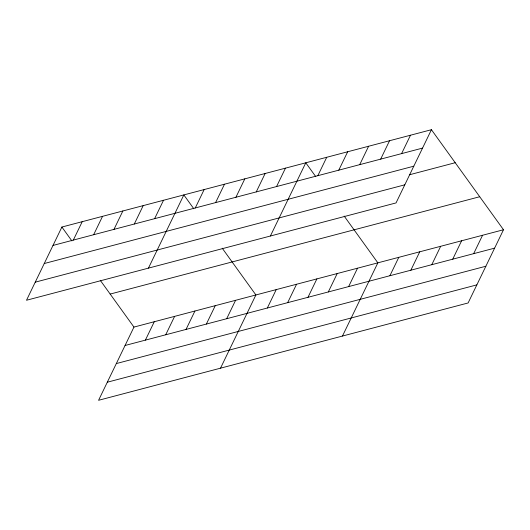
<?xml version="1.0" encoding="UTF-8"?>
<svg xmlns="http://www.w3.org/2000/svg" width="530" height="530" viewBox="0 0 530 530"><rect width="100%" height="100%" fill="white"/><g stroke="black" fill="none" stroke-linecap="round" stroke-linejoin="round"><path stroke-width="0.79" d="M431.433 129.704L61.891 227.039L26.5 300.252L396.042 202.917L431.433 129.704L503.5 229.748L468.109 302.961L98.567 400.296L133.957 327.083L503.5 229.748M73.319 240.083L82.216 221.686M93.644 234.73L102.542 216.333M113.97 229.377L122.867 210.98M134.295 224.024L143.193 205.627M154.621 218.671L163.518 200.274M148.446 268.127L183.844 194.921L193.828 208.787M195.272 207.965L204.163 189.568M145.386 340.134L154.283 321.73M215.597 202.612L224.488 184.208M165.711 334.781L174.608 316.377M235.923 197.259L244.814 178.855M186.037 329.421L194.934 311.024M256.248 191.906L265.139 173.502M206.362 324.069L215.26 305.671M276.574 186.547L285.465 168.149M226.688 318.715L235.578 300.318M270.399 236.009L305.79 162.796L315.781 176.662M220.513 368.178L255.904 294.965L222.229 248.212M317.834 175.682L326.732 157.284M267.339 308.01L276.229 289.612M338.776 170.163L347.673 151.766M287.664 302.656L296.555 284.259M359.718 164.651L368.615 146.247M307.983 297.303L316.88 278.906M380.659 159.132L389.55 140.735M328.308 291.95L337.206 273.553M401.601 153.62L410.492 135.216M348.634 286.598L357.531 268.2M342.466 336.053L377.857 262.847L344.182 216.094M389.901 275.726L398.798 257.328M410.843 270.214L419.74 251.81M431.784 264.695L440.675 246.298M452.726 259.177L461.617 240.779M473.668 253.665L482.558 235.267M53 245.436L422.542 148.102M44.255 263.529L413.798 166.188M409.458 174.774L455.217 162.717M35.245 282.165L404.787 184.824M110.174 294.07L479.716 196.736M125.06 345.487L494.603 248.146M116.315 363.573L485.864 266.239M107.312 382.209L476.854 284.875M61.891 227.039L71.881 240.905M100.283 280.33L133.957 327.083"/></g></svg>
